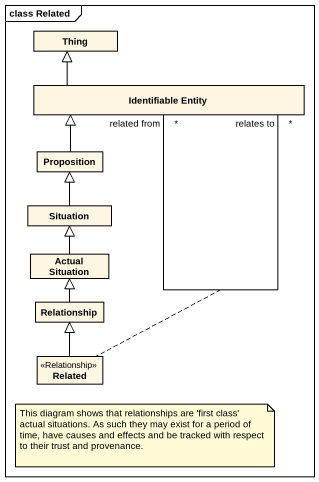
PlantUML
@startuml
mainframe class Related
hide circle
hide empty members
class Thing
class "Identifiable Entity" as Identifiable_Entity
class Proposition
class Situation
class "Actual Situation" as Actual_Situation
class Relationship
class Related <<Relationship>>
Identifiable_Entity -up-|> Thing
Identifiable_Entity "related from\n*" -- "relates to\n*" Identifiable_Entity
(Identifiable_Entity, Identifiable_Entity) .. Related
Proposition -up-|> Identifiable_Entity
Situation -up-|> Proposition
Actual_Situation -up-|> Situation
Relationship -up-|> Actual_Situation
Related -up-|> Relationship
note as N1
  This diagram shows that relationships are 'first class' actual situations. As such they may exist for a period of time, have causes and effects and be tracked with respect to their trust and provenance.
end note
@enduml
